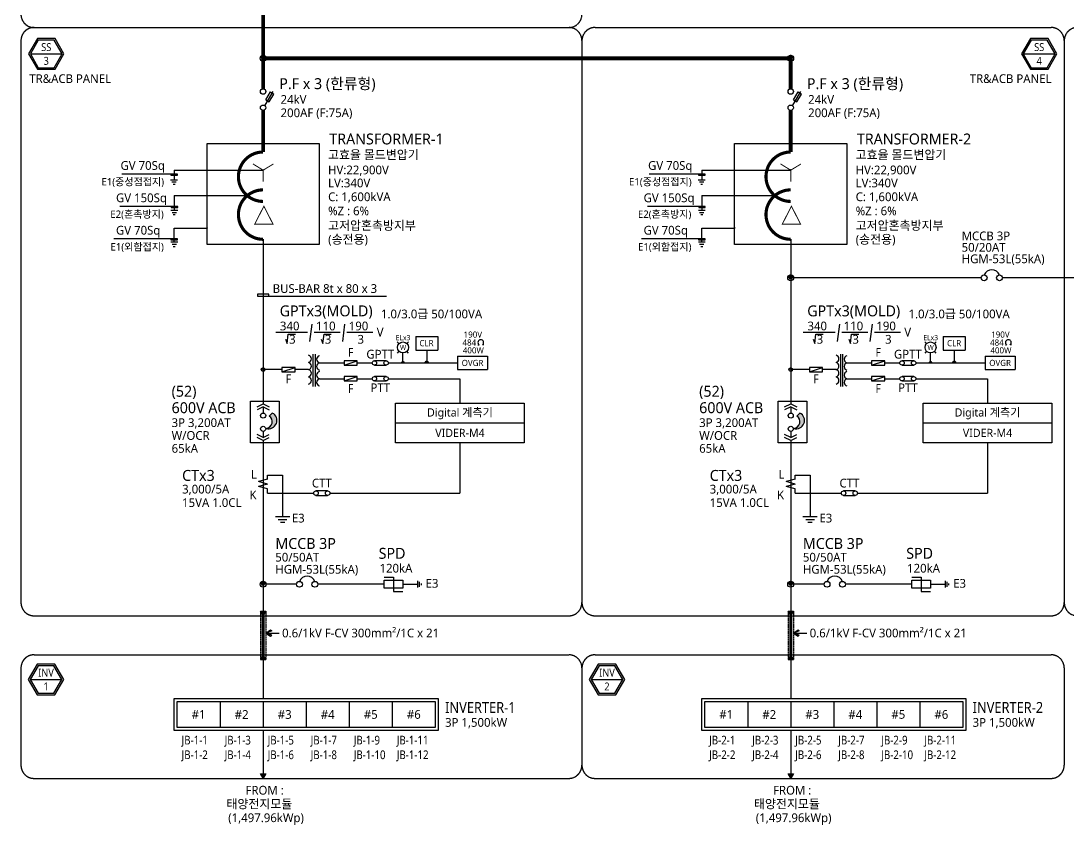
# Model space of a CAD drawing. Header units: millimetres. Extents: x 3366 to 637019, y 0 to 56757.
# Drawn here: x 225817 to 261743, y 2533 to 30112 of the extents above; entities that cross this region are included whole.
import ezdxf
from ezdxf.enums import TextEntityAlignment as Align

# ---------------------------------------------------------------- set-up
doc = ezdxf.new("R2010")
doc.units = ezdxf.units.MM
doc.linetypes.add('C4', pattern=[19, 16, -1, 1, -1])
doc.linetypes.add('LH2', pattern=[2.75, 2, -0.75])
for name, color, linetype in [('E-ELEC', 3, 'Continuous'), ('E-LINE', 4, 'Continuous'), ('E-TABL', 1, 'Continuous'), ('E-TEXT', 7, 'Continuous')]:
    doc.layers.add(name, color=color, linetype=linetype)
doc.styles.add('MG', font='malgun.ttf')

msp = doc.modelspace()

# ---------------------------------------------------------------- hatches: boundary and pattern name
at = {"layer": 'E-ELEC'}
for points in [[(234441.8, 16663.6), (234336.8, 16558.6, -0.7207592), (234231.8, 16138.8, 0.9260311)], [(252542.3, 16663.6), (252437.4, 16558.6, -0.7207592), (252332.4, 16138.8, 0.9260311)]]:
    msp.add_hatch(color=256, dxfattribs=at).paths.add_polyline_path(points)
at = {"layer": 'E-LINE'}
for points in [[(234128.6, 9710.7), (234037.6, 9868.2), (234219.5, 9868.2)], [(252229.1, 9710.7), (252138.2, 9868.2), (252320.1, 9868.2)], [(234128.6, 8370.8), (234037.6, 8213.3), (234219.5, 8213.3)], [(252229.1, 8370.8), (252138.2, 8213.3), (252320.1, 8213.3)], [(234128.6, 4133.5), (234037.6, 4291), (234219.5, 4291)], [(252229.1, 4133.5), (252138.2, 4291), (252320.1, 4291)]]:
    msp.add_hatch(color=256, dxfattribs=at).paths.add_polyline_path(points)

# ---------------------------------------------------------------- linework, layer by layer
at = {"color": 1}
for p, q in [((231189, 24856.6), (229275.9, 24856.6)), ((230965, 24856.2), (230965, 24824.3)), ((230965, 24824.3), (231189, 24824.3)), ((231189, 24824.3), (231189, 24856.6)), ((249289.5, 24856.6), (247376.5, 24856.6)), ((249065.6, 24856.2), (249065.6, 24824.3)), ((249065.6, 24824.3), (249289.5, 24824.3)), ((249289.5, 24824.3), (249289.5, 24856.6)), ((231195.4, 23747.1), (229214.3, 23747.1)), ((230971.5, 23746.7), (230971.5, 23714.8)), ((230971.5, 23714.8), (231195.4, 23714.8)), ((231195.4, 23714.8), (231195.4, 23747.1)), ((249296, 23747.1), (247314.8, 23747.1)), ((249072.1, 23746.7), (249072.1, 23714.8)), ((249072.1, 23714.8), (249296, 23714.8)), ((249296, 23714.8), (249296, 23747.1)), ((231189, 22635.2), (229006.7, 22635.2)), ((230965, 22634.7), (230965, 22602.8)), ((231189, 22602.8), (231189, 22635.2)), ((249289.5, 22635.2), (247107.3, 22635.2)), ((249065.6, 22634.7), (249065.6, 22602.8)), ((249289.5, 22602.8), (249289.5, 22635.2)), ((230965, 22602.8), (231189, 22602.8)), ((249065.6, 22602.8), (249289.5, 22602.8)), ((234320, 20739), (233934.2, 20739)), ((233934.2, 20739), (233934.2, 20672.4)), ((233934.2, 20672.4), (238363.3, 20672.4)), ((234320, 20676), (234320, 20739))]:
    msp.add_line(p, q, dxfattribs=at)
at = {"layer": 'E-ELEC'}
for p, q in [((234187.7, 27205.3), (234470.6, 27690.2)), ((234221.6, 27407.7), (234378.2, 27676.2)), ((252288.3, 27205.3), (252571.2, 27690.2)), ((252322.2, 27407.7), (252478.8, 27676.2)), ((234337.9, 27332), (234494.4, 27600.3)), ((252438.4, 27332), (252595, 27600.3)), ((235835.2, 18677.5), (235835.2, 17576.1)), ((235908.3, 18677.5), (235908.3, 17576.1)), ((253935.8, 18677.5), (253935.8, 17576.1)), ((254008.9, 18677.5), (254008.9, 17576.1)), ((233916.9, 16873.6), (234126.8, 16978.5)), ((234126.8, 16978.5), (234336.8, 16873.6)), ((252017.5, 16873.6), (252227.4, 16978.5)), ((252227.4, 16978.5), (252437.4, 16873.6)), ((234126.8, 16873.6), (233916.9, 16768.6)), ((234126.8, 16873.6), (234126.8, 16663.6)), ((234126.8, 16873.6), (234336.8, 16768.6)), ((234336.8, 16558.6), (234441.8, 16663.6)), ((252227.4, 16873.6), (252017.5, 16768.6)), ((252227.4, 16873.6), (252227.4, 16663.6)), ((252227.4, 16873.6), (252437.4, 16768.6)), ((252437.4, 16558.6), (252542.3, 16663.6)), ((234126.8, 15823.8), (233916.9, 15928.8)), ((234126.8, 15718.9), (233916.9, 15823.8)), ((234126.8, 16033.8), (234126.8, 15823.8)), ((234126.8, 15823.8), (234336.8, 15928.8)), ((234126.8, 15718.9), (234336.8, 15823.8)), ((252227.4, 15823.8), (252017.5, 15928.8)), ((252227.4, 15718.9), (252017.5, 15823.8)), ((252227.4, 16033.8), (252227.4, 15823.8)), ((252227.4, 15823.8), (252437.4, 15928.8)), ((252227.4, 15718.9), (252437.4, 15823.8)), ((235272.8, 10790.9), (234126.8, 10790.9)), ((238283.2, 10790.9), (236002.6, 10790.9)), ((238923.3, 10790.9), (239439.6, 10790.9)), ((239439.6, 10675.7), (239439.6, 10906)), ((239497.2, 10704.5), (239497.2, 10877.2)), ((239554.8, 10762.1), (239554.8, 10819.6)), ((253373.4, 10790.9), (252227.4, 10790.9)), ((256383.8, 10790.9), (254103.2, 10790.9)), ((257023.9, 10790.9), (257540.2, 10790.9)), ((257540.2, 10675.7), (257540.2, 10906)), ((257597.8, 10704.5), (257597.8, 10877.2)), ((257655.4, 10762.1), (257655.4, 10819.6)), ((231175.5, 6772.4), (240034.7, 6772.4)), ((249276.1, 6772.4), (258135.3, 6772.4))]:
    msp.add_line(p, q, dxfattribs=at)
at = {"layer": 'E-ELEC', "linetype": 'Continuous'}
for p, q in [((234378.2, 27676.2), (234495.1, 27600.5)), ((252478.8, 27676.2), (252595.7, 27600.5)), ((234222.1, 27407.5), (234338.1, 27332.4)), ((252322.7, 27407.5), (252438.7, 27332.4))]:
    msp.add_line(p, q, dxfattribs=at)
at = {"layer": 'E-ELEC', "color": 2}
for p, q in [((236901.4, 18459), (236901.4, 18307)), ((237357.4, 18459), (236901.4, 18459)), ((237357.4, 18307), (237357.4, 18459)), ((255002, 18459), (255002, 18307)), ((255458, 18459), (255002, 18459)), ((255458, 18307), (255458, 18459)), ((234767.1, 18227.5), (234767.1, 18075.5)), ((235223.1, 18227.5), (234767.1, 18227.5)), ((234767.1, 18075.5), (235223.1, 18075.5)), ((235223.1, 18075.5), (235223.1, 18227.5)), ((236901.4, 18307), (237357.4, 18307)), ((252867.7, 18227.5), (252867.7, 18075.5)), ((253323.7, 18227.5), (252867.7, 18227.5)), ((252867.7, 18075.5), (253323.7, 18075.5)), ((253323.7, 18075.5), (253323.7, 18227.5)), ((255002, 18307), (255458, 18307)), ((236901.4, 17915.5), (236901.4, 17763.5)), ((237357.4, 17915.5), (236901.4, 17915.5)), ((236901.4, 17763.5), (237357.4, 17763.5)), ((237357.4, 17763.5), (237357.4, 17915.5)), ((255002, 17915.5), (255002, 17763.5)), ((255458, 17915.5), (255002, 17915.5)), ((255002, 17763.5), (255458, 17763.5)), ((255458, 17763.5), (255458, 17915.5))]:
    msp.add_line(p, q, dxfattribs=at)
at = {"layer": 'E-ELEC', "color": 2, "linetype": 'Continuous'}
for p, q in [((236901.4, 18307), (237357.4, 18459)), ((255002, 18307), (255458, 18459)), ((234767.1, 18075.5), (235223.1, 18227.5)), ((252867.7, 18075.5), (253323.7, 18227.5)), ((236901.4, 17763.5), (237357.4, 17915.5)), ((255002, 17763.5), (255458, 17915.5))]:
    msp.add_line(p, q, dxfattribs=at)
at = {"layer": 'E-ELEC', "ltscale": 10}
for p, q in [((238283.2, 11034.7), (238603.2, 11034.7)), ((238603.2, 11034.7), (238603.2, 10547)), ((256383.8, 11034.7), (256703.8, 11034.7)), ((256703.8, 11034.7), (256703.8, 10547)), ((238603.2, 10547), (238923.3, 10547)), ((256703.8, 10547), (257023.9, 10547))]:
    msp.add_line(p, q, dxfattribs=at)
at = {"layer": 'E-ELEC', "elevation": 0}
for points in [[(234126.8, 25617.6, 107.7, 107.7, 1), (234126.8, 23921.2, 0, 0, 0)], [(252227.4, 25617.6, 107.7, 107.7, 1), (252227.4, 23921.2, 0, 0, 0)]]:
    msp.add_lwpolyline(points, format="xyseb", dxfattribs=at)
at = {"layer": 'E-ELEC', "const_width": 107.7, "elevation": 0}
for points in [[(234126.8, 22622.1, -1), (234126.8, 24318.6, -1)], [(252227.4, 22622.1, -1), (252227.4, 24318.6, -1)]]:
    msp.add_lwpolyline(points, format="xyb", dxfattribs=at)
at = {"layer": 'E-ELEC', "ltscale": 10, "elevation": 0}
for points in [[(238283.2, 10928.2), (238923.3, 10928.2), (238923.3, 10653.5), (238283.2, 10653.5)], [(256383.8, 10928.2), (257023.9, 10928.2), (257023.9, 10653.5), (256383.8, 10653.5)]]:
    msp.add_lwpolyline(points, close=True, dxfattribs=at)
at = {"layer": 'E-ELEC', "elevation": 0}
for points in [[(231075.5, 6872.4), (240134.7, 6872.4), (240134.7, 5781.1), (231075.5, 5781.1)], [(249176.1, 6872.4), (258235.3, 6872.4), (258235.3, 5781.1), (249176.1, 5781.1)]]:
    msp.add_lwpolyline(points, close=True, dxfattribs=at)
for points in [[(240034.7, 5881.1), (231175.5, 5881.1), (231175.5, 6772.4)], [(232652, 6772.4), (232652, 5881.1)], [(234128.6, 6772.4), (234128.6, 5881.1)], [(235605.1, 6772.4), (235605.1, 5881.1)], [(237081.6, 6772.4), (237081.6, 5881.1)], [(238558.1, 6772.4), (238558.1, 5881.1)], [(240034.7, 6772.4), (240034.7, 5881.1)], [(258135.3, 5881.1), (249276.1, 5881.1), (249276.1, 6772.4)], [(250752.6, 6772.4), (250752.6, 5881.1)], [(252229.1, 6772.4), (252229.1, 5881.1)], [(253705.7, 6772.4), (253705.7, 5881.1)], [(255182.2, 6772.4), (255182.2, 5881.1)], [(256658.7, 6772.4), (256658.7, 5881.1)], [(258135.3, 6772.4), (258135.3, 5881.1)]]:
    msp.add_lwpolyline(points, dxfattribs=at)
at = {"layer": 'E-ELEC'}
for centre, radius in [((234126.8, 28830.7), 100.8), ((234126.8, 28830.7), 40.3), ((252227.4, 28830.7), 100.8), ((252227.4, 28830.7), 40.3), ((234126.8, 27690.2), 92.4), ((252227.4, 27690.2), 92.4), ((234126.8, 27135.8), 92.4), ((252227.4, 27135.8), 92.4), ((252227.4, 21300.6), 100.8), ((252227.4, 21300.6), 40.3), ((258862.1, 21300.6), 100.3), ((259391.4, 21300.6), 100.3), ((234126.8, 18151.5), 53.5), ((252227.4, 18151.5), 53.5), ((234126.8, 16576.1), 87.5), ((252227.4, 16576.1), 87.5), ((234126.8, 16121.3), 87.5), ((252227.4, 16121.3), 87.5), ((234126.8, 10790.9), 100.8), ((234126.8, 10790.9), 40.3), ((235373.1, 10790.9), 100.3), ((235902.3, 10790.9), 100.3), ((252227.4, 10790.9), 100.8), ((252227.4, 10790.9), 40.3), ((253473.6, 10790.9), 100.3), ((254002.9, 10790.9), 100.3)]:
    msp.add_circle(centre, radius, dxfattribs=at)
for centre, radius, start, end in [((259126.7, 21288.8), 287.4, 22.9493, 157.0507), ((235655, 18522.1), 127.4, 284.17223, 75.82777), ((235655, 18275), 127.4, 284.17223, 75.82777), ((236088.6, 18506.5), 127.4, 104.17223, 255.82777), ((236088.6, 18259.4), 127.4, 104.17223, 255.82777), ((253755.5, 18522.1), 127.4, 284.17223, 75.82777), ((253755.5, 18275), 127.4, 284.17223, 75.82777), ((254189.2, 18506.5), 127.4, 104.17223, 255.82777), ((254189.2, 18259.4), 127.4, 104.17223, 255.82777), ((235655, 18027.9), 127.4, 284.17223, 75.82777), ((236088.6, 17963.1), 127.4, 104.17223, 255.82777), ((253755.5, 18027.9), 127.4, 284.17223, 75.82777), ((254189.2, 17963.1), 127.4, 104.17223, 255.82777), ((235655, 17780.8), 127.4, 284.17223, 75.82777), ((236088.6, 17716), 127.4, 104.17223, 255.82777), ((253755.5, 17780.8), 127.4, 284.17223, 75.82777), ((254189.2, 17716), 127.4, 104.17223, 255.82777), ((234316.6, 16409.3), 283.5, 252.5973, 63.79989), ((234214.3, 16366.2), 228.1, 274.39871, 57.52881), ((252417.2, 16409.3), 283.5, 252.5973, 63.79989), ((252314.9, 16366.2), 228.1, 274.39871, 57.52881), ((235637.7, 10779.1), 287.4, 22.9493, 157.0507), ((253738.3, 10779.1), 287.4, 22.9493, 157.0507)]:
    msp.add_arc(centre, radius, start, end, dxfattribs=at)
at = {"layer": 'E-LINE', "linetype": 'Continuous'}
for p, q in [((234126.8, 22622.1), (234126.8, 16978.5)), ((252227.4, 22622.1), (252227.4, 16978.5))]:
    msp.add_line(p, q, dxfattribs=at)
at = {"layer": 'E-LINE'}
for p, q in [((258761.8, 21300.6), (252227.4, 21300.6)), ((264808.2, 21300.6), (259491.6, 21300.6)), ((234126.8, 15718.9), (234128.6, 9710.7)), ((252227.4, 15718.9), (252229.1, 9710.7)), ((234128.6, 8213.3), (234128.6, 6872.4)), ((252229.1, 8213.3), (252229.1, 6872.4)), ((234128.6, 5781.1), (234128.6, 4133.5)), ((252229.1, 5781.1), (252229.1, 4133.5))]:
    msp.add_line(p, q, dxfattribs=at)
at = {"layer": 'E-LINE', "const_width": 130, "elevation": 0}
for points in [[(234126.8, 34849.6), (234126.8, 27782.6)], [(252227.4, 28830.7), (234126.8, 28830.7)], [(252227.4, 28830.7), (252227.4, 27782.6)], [(234126.8, 27043.4), (234126.8, 25617.6)], [(252227.4, 27043.4), (252227.4, 25617.6)]]:
    msp.add_lwpolyline(points, dxfattribs=at)
at = {"layer": 'E-LINE', "elevation": 0}
for points in [[(234128.6, 9710.7), (234037.6, 9868.2), (234219.5, 9868.2)], [(252229.1, 9710.7), (252138.2, 9868.2), (252320.1, 9868.2)], [(234128.6, 8370.8), (234037.6, 8213.3), (234219.5, 8213.3)], [(252229.1, 8370.8), (252138.2, 8213.3), (252320.1, 8213.3)], [(234128.6, 4133.5), (234037.6, 4291), (234219.5, 4291)], [(252229.1, 4133.5), (252138.2, 4291), (252320.1, 4291)]]:
    msp.add_lwpolyline(points, close=True, dxfattribs=at)
at = {"layer": 'E-LINE', "linetype": 'LH2', "const_width": 100, "elevation": 0, "flags": 128}
for points in [[(234128.6, 9710.7), (234128.6, 8370.8)], [(252229.1, 9710.7), (252229.1, 8370.8)]]:
    msp.add_lwpolyline(points, dxfattribs=at)
at = {"layer": 'E-LINE'}
for centre in [(234126.8, 18151.5), (252227.4, 18151.5)]:
    msp.add_circle(centre, 63, dxfattribs=at)
at = {"layer": 'E-TABL', "color": 1, "linetype": 'C4'}
for p, q in [((226267.3, 29886.6), (244614.3, 29886.6)), ((245514.3, 29886.6), (261162.3, 29886.6)), ((225817.3, 29436.6), (225817.3, 10160.7)), ((245064.3, 29436.6), (245064.3, 10160.7)), ((261612.3, 29436.6), (261612.3, 10160.7)), ((226267.3, 9710.7), (244614.3, 9710.7)), ((245514.3, 9710.7), (261162.3, 9710.7)), ((226267.3, 8370.8), (244614.3, 8370.8)), ((245514.3, 8370.8), (261162.3, 8370.8)), ((225817.3, 7920.8), (225817.3, 4583.5)), ((245064.3, 7920.8), (245064.3, 4583.5)), ((261612.3, 7920.8), (261612.3, 4583.5)), ((226267.3, 4133.5), (244614.3, 4133.5)), ((245514.3, 4133.5), (261162.3, 4133.5))]:
    msp.add_line(p, q, dxfattribs=at)
at = {"layer": 'E-TABL', "linetype": 'Continuous'}
for p, q in [((226141, 28979), (227230, 28979)), ((260208.4, 28979), (261297.4, 28979)), ((226132.6, 7523.8), (227221.6, 7523.8)), ((245379.7, 7523.8), (246468.6, 7523.8))]:
    msp.add_line(p, q, dxfattribs=at)
at = {"layer": 'E-TABL', "color": 0}
for p, q in [((231077, 24993.1), (234126.8, 24993.1)), ((249177.6, 24993.1), (252227.4, 24993.1)), ((231077, 24123.1), (233585.2, 24123.1)), ((249177.6, 24123.1), (251685.8, 24123.1))]:
    msp.add_line(p, q, dxfattribs=at)
at = {"layer": 'E-TABL', "linetype": 'LH2'}
for p, q in [((234037.6, 9868.2), (234037.6, 8213.3)), ((234219.5, 9868.2), (234219.5, 8213.3)), ((252138.2, 9868.2), (252138.2, 8213.3)), ((252320.1, 9868.2), (252320.1, 8213.3))]:
    msp.add_line(p, q, dxfattribs=at)
at = {"layer": 'E-TABL'}
for p, q in [((234219.5, 9119.5), (234675.3, 9119.5)), ((252320.1, 9119.5), (252775.9, 9119.5))]:
    msp.add_line(p, q, dxfattribs=at)
at = {"layer": 'E-TABL', "linetype": 'Continuous', "elevation": 0}
for points in [[(226413.3, 29450.5), (226141, 28979), (226413.3, 28507.5), (226957.7, 28507.5), (227230, 28979), (226957.7, 29450.5)], [(260480.7, 29450.5), (260208.4, 28979), (260480.7, 28507.5), (261025.1, 28507.5), (261297.4, 28979), (261025.1, 29450.5)], [(232202.3, 25907.1), (236051.4, 25907.1), (236051.4, 22444.8), (232202.3, 22444.8)], [(250302.9, 25907.1), (254152, 25907.1), (254152, 22444.8), (250302.9, 22444.8)], [(233698.3, 17068.6), (234675.7, 17068.6), (234675.7, 15646), (233698.3, 15646)], [(251798.9, 17068.6), (252776.3, 17068.6), (252776.3, 15646), (251798.9, 15646)], [(226404.9, 7995.3), (226132.6, 7523.8), (226404.9, 7052.2), (226949.3, 7052.2), (227221.6, 7523.8), (226949.3, 7995.3)], [(245651.9, 7995.3), (245379.7, 7523.8), (245651.9, 7052.2), (246196.4, 7052.2), (246468.6, 7523.8), (246196.4, 7995.3)]]:
    msp.add_lwpolyline(points, close=True, dxfattribs=at)
at = {"layer": 'E-TABL', "linetype": 'Continuous', "const_width": 32.3, "elevation": 0}
for points in [[(234126.8, 24993.1), (233773.4, 25210.5)], [(234478.6, 25206.1), (234126.8, 24993.1), (234126.8, 24596.8)], [(252227.4, 24993.1), (251874, 25210.5)], [(252579.2, 25206.1), (252227.4, 24993.1), (252227.4, 24596.8)]]:
    msp.add_lwpolyline(points, dxfattribs=at)
for points in [[(233837.7, 23143), (234152.1, 23756.6), (234466.4, 23143)], [(251938.3, 23143), (252252.7, 23756.6), (252567, 23143)]]:
    msp.add_lwpolyline(points, close=True, dxfattribs=at)
at = {"layer": 'E-TABL', "color": 0, "elevation": 0}
for points in [[(231077, 22519.4), (231077, 23002.3), (232202.3, 23002.3)], [(249177.6, 22519.4), (249177.6, 23002.3), (250302.9, 23002.3)]]:
    msp.add_lwpolyline(points, dxfattribs=at)
at = {"layer": 'E-TABL', "elevation": 0}
for points in [[(234422.7, 9192.5), (234219.5, 9119.5), (234384.9, 9230.3)], [(234219.5, 9119.5), (234384.9, 9008.6), (234422.7, 9046.4)], [(252523.3, 9192.5), (252320.1, 9119.5), (252485.5, 9230.3)], [(252320.1, 9119.5), (252485.5, 9008.6), (252523.3, 9046.4)]]:
    msp.add_lwpolyline(points, close=True, dxfattribs=at)
at = {"layer": 'E-TABL', "color": 1, "linetype": 'C4'}
for centre, start, end in [((226267.3, 30336.6), 180, 270), ((244614.3, 30336.6), 270, 0), ((226267.3, 29436.6), 90, 180), ((244614.3, 29436.6), 0, 90), ((245514.3, 29436.6), 90, 180), ((261162.3, 29436.6), 0, 90), ((262062.3, 29436.6), 90, 180), ((226267.3, 10160.7), 180, 270), ((244614.3, 10160.7), 270, 0), ((245514.3, 10160.7), 180, 270), ((261162.3, 10160.7), 270, 0), ((262062.3, 10160.7), 180, 270), ((226267.3, 7920.8), 90, 180), ((244614.3, 7920.8), 0, 90), ((245514.3, 7920.8), 90, 180), ((261162.3, 7920.8), 0, 90), ((226267.3, 4583.5), 180, 270), ((244614.3, 4583.5), 270, 0), ((245514.3, 4583.5), 180, 270), ((261162.3, 4583.5), 270, 0)]:
    msp.add_arc(centre, 450, start, end, dxfattribs=at)
at = {"layer": 'E-TEXT'}
for p, q in [((231077, 24993.1), (231077, 24655.1)), ((249177.6, 24993.1), (249177.6, 24655.1)), ((231190.5, 24655.1), (230952.7, 24655.1)), ((231146.5, 24579), (230996.7, 24579)), ((231103.2, 24503.9), (231040, 24503.9)), ((249291, 24655.1), (249053.3, 24655.1)), ((249247.1, 24579), (249097.2, 24579)), ((249203.7, 24503.9), (249140.6, 24503.9)), ((231077, 24123.1), (231077, 23608.2)), ((249177.6, 24123.1), (249177.6, 23608.2)), ((231195.9, 23608.2), (230958.1, 23608.2)), ((231151.9, 23532.1), (231002.1, 23532.1)), ((231108.6, 23457), (231045.4, 23457)), ((249296.5, 23608.2), (249058.7, 23608.2)), ((249252.5, 23532.1), (249102.7, 23532.1)), ((249209.2, 23457), (249146, 23457)), ((231195.9, 22519.4), (230958.1, 22519.4)), ((231151.9, 22443.2), (231002.1, 22443.2)), ((231108.6, 22368.2), (231045.4, 22368.2)), ((249296.5, 22519.4), (249058.7, 22519.4)), ((249252.5, 22443.2), (249102.7, 22443.2)), ((249209.2, 22368.2), (249146, 22368.2)), ((234559.3, 19434.4), (235646.8, 19434.4)), ((235795.5, 19711.2), (235722.6, 19113.9)), ((235877.1, 19434.4), (236768.8, 19434.4)), ((236917.5, 19711.2), (236844.6, 19113.9)), ((236999.2, 19434.4), (237890.8, 19434.4)), ((252659.9, 19434.4), (253747.4, 19434.4)), ((253896.1, 19711.2), (253823.2, 19113.9)), ((253977.7, 19434.4), (254869.4, 19434.4)), ((255018.1, 19711.2), (254945.2, 19113.9)), ((255099.7, 19434.4), (255991.4, 19434.4)), ((239361, 19285), (239361, 18823.5)), ((239361, 19285), (240116.1, 19285)), ((240116.1, 19285), (240116.1, 18823.5)), ((257461.6, 19285), (257461.6, 18823.5)), ((257461.6, 19285), (258216.7, 19285)), ((258216.7, 19285), (258216.7, 18823.5)), ((238923.4, 18383), (238923.4, 18724.7)), ((239361, 18823.5), (240116.1, 18823.5)), ((239738.5, 18823.5), (239738.5, 18383)), ((241490.5, 19002.6), (241535.9, 19002.6)), ((241697.1, 19002.6), (241651.8, 19002.6)), ((257024, 18383), (257024, 18724.7)), ((257461.6, 18823.5), (258216.7, 18823.5)), ((257839.1, 18823.5), (257839.1, 18383)), ((259591.1, 19002.6), (259636.4, 19002.6)), ((259797.7, 19002.6), (259752.4, 19002.6)), ((236057.4, 18383), (236901.4, 18383)), ((237357.4, 18383), (237869.9, 18383)), ((238346.6, 18459), (237945.9, 18459)), ((238422.6, 18383), (240798.7, 18383)), ((240798.7, 18613.7), (240798.7, 18152.2)), ((240798.7, 18613.7), (241824.5, 18613.7)), ((241824.5, 18613.7), (241824.5, 18152.2)), ((254158, 18383), (255002, 18383)), ((255458, 18383), (255970.5, 18383)), ((256447.2, 18459), (256046.5, 18459)), ((256523.2, 18383), (258899.3, 18383)), ((258899.3, 18613.7), (258899.3, 18152.2)), ((258899.3, 18613.7), (259925.1, 18613.7)), ((259925.1, 18613.7), (259925.1, 18152.2)), ((234767.1, 18151.5), (234126.8, 18151.5)), ((235686.1, 18151.5), (235223.1, 18151.5)), ((237945.9, 18307), (238346.6, 18307)), ((240798.7, 18152.2), (241824.5, 18152.2)), ((252867.7, 18151.5), (252227.4, 18151.5)), ((253786.7, 18151.5), (253323.7, 18151.5)), ((256046.5, 18307), (256447.2, 18307)), ((258899.3, 18152.2), (259925.1, 18152.2)), ((236057.4, 17839.5), (236901.4, 17839.5)), ((237357.4, 17839.5), (237869.9, 17839.5)), ((238346.6, 17915.5), (237945.9, 17915.5)), ((237945.9, 17763.5), (238346.6, 17763.5)), ((238422.6, 17839.5), (240880.3, 17839.5)), ((240880.3, 17839.5), (240880.3, 16997.4)), ((254158, 17839.5), (255002, 17839.5)), ((255458, 17839.5), (255970.5, 17839.5)), ((256447.2, 17915.5), (256046.5, 17915.5)), ((256046.5, 17763.5), (256447.2, 17763.5)), ((256523.2, 17839.5), (258980.9, 17839.5)), ((258980.9, 17839.5), (258980.9, 16997.4)), ((240880.3, 15645.1), (240880.3, 13916.2)), ((258980.9, 15645.1), (258980.9, 13916.2)), ((234280.8, 14398), (233972.9, 14313.5)), ((234280.8, 14398), (234280.8, 14533.8)), ((234280.8, 14533.8), (234792.7, 14533.8)), ((234792.7, 14533.8), (234792.7, 13112.1)), ((252381.4, 14398), (252073.5, 14313.5)), ((252381.4, 14398), (252381.4, 14533.8)), ((252381.4, 14533.8), (252893.3, 14533.8)), ((252893.3, 14533.8), (252893.3, 13112.1)), ((234280.8, 14229), (233972.9, 14313.5)), ((234280.8, 14229), (233972.9, 14144.5)), ((234280.8, 14060.1), (233972.9, 14144.5)), ((234280.8, 13916.2), (234280.8, 14060.1)), ((252381.4, 14229), (252073.5, 14313.5)), ((252381.4, 14229), (252073.5, 14144.5)), ((252381.4, 14060.1), (252073.5, 14144.5)), ((252381.4, 13916.2), (252381.4, 14060.1)), ((236340.5, 13992.2), (235939.8, 13992.2)), ((235939.8, 13840.2), (236340.5, 13840.2)), ((254441.1, 13992.2), (254040.4, 13992.2)), ((254040.4, 13840.2), (254441.1, 13840.2)), ((234547.1, 13112.1), (235038.3, 13112.1)), ((234645.4, 13015.8), (234940.1, 13015.8)), ((252647.7, 13112.1), (253138.9, 13112.1)), ((252745.9, 13015.8), (253040.6, 13015.8)), ((234719, 12919.5), (234866.4, 12919.5)), ((252819.6, 12919.5), (252967, 12919.5))]:
    msp.add_line(p, q, dxfattribs=at)
at = {"layer": 'E-TEXT', "linetype": 'Continuous'}
for p, q in [((238787.5, 19043.8), (238724, 19105.3)), ((239119, 19105.3), (239057.4, 19045.7)), ((256888.1, 19043.8), (256824.6, 19105.3)), ((257219.6, 19105.3), (257158, 19045.7)), ((238786.7, 18783.4), (238724, 18722.6)), ((239119, 18722.6), (239058.2, 18781.5)), ((256887.3, 18783.4), (256824.6, 18722.6)), ((257219.6, 18722.6), (257158.8, 18781.5)), ((234280.8, 13916.2), (235863.8, 13916.2)), ((236416.5, 13916.2), (240880.3, 13916.2)), ((252381.4, 13916.2), (253964.4, 13916.2)), ((254517.1, 13916.2), (258980.9, 13916.2))]:
    msp.add_line(p, q, dxfattribs=at)
at = {"layer": 'E-TEXT', "linetype": 'Continuous', "elevation": 0}
for points in [[(226382.2, 29504.4), (226078.8, 28979), (226382.2, 28453.6), (226988.8, 28453.6), (227292.2, 28979), (226988.8, 29504.4)], [(260449.6, 29504.4), (260146.2, 28979), (260449.6, 28453.6), (261056.2, 28453.6), (261359.6, 28979), (261056.2, 29504.4)], [(226373.8, 8049.1), (226070.4, 7523.8), (226373.8, 6998.4), (226980.4, 6998.4), (227283.7, 7523.8), (226980.4, 8049.1)], [(245620.8, 8049.1), (245317.5, 7523.8), (245620.8, 6998.4), (246227.5, 6998.4), (246530.8, 7523.8), (246227.5, 8049.1)]]:
    msp.add_lwpolyline(points, close=True, dxfattribs=at)
for points in [[(234187.2, 28830.7, 120.6, 120.6, 1), (234066.5, 28830.7, 0, 0, 0)], [(252287.7, 28830.7, 120.6, 120.6, 1), (252167.1, 28830.7, 0, 0, 0)], [(252287.7, 21300.6, 120.6, 120.6, 1), (252167.1, 21300.6, 0, 0, 0)], [(234187.2, 10790.9, 120.6, 120.6, 1), (234066.5, 10790.9, 0, 0, 0)], [(252287.7, 10790.9, 120.6, 120.6, 1), (252167.1, 10790.9, 0, 0, 0)]]:
    msp.add_lwpolyline(points, format="xyseb", dxfattribs=at)
at = {"layer": 'E-TEXT', "elevation": 0}
for points in [[(234144.9, 24993.1, 36.2, 36.2, 1), (234108.7, 24993.1, 0, 0, 0)], [(252245.5, 24993.1, 36.2, 36.2, 1), (252209.3, 24993.1, 0, 0, 0)]]:
    msp.add_lwpolyline(points, format="xyseb", dxfattribs=at)
for points, const_width in [([(233603.3, 24123.1, 1), (233567.1, 24123.1, 1)], 36.2), ([(251703.9, 24123.1, 1), (251667.7, 24123.1, 1)], 36.2), ([(232220.4, 23002.3, 1), (232184.2, 23002.3, 1)], 36.2), ([(250320.9, 23002.3, 1), (250284.8, 23002.3, 1)], 36.2), ([(238890.1, 18383, -1), (238956.7, 18383, -1)], 66.7), ([(239778.5, 18383, 1), (239698.5, 18383)], 80), ([(256990.6, 18383, -1), (257057.3, 18383, -1)], 66.7), ([(257879.1, 18383, 1), (257799.1, 18383)], 80), ([(234166.8, 18151.5, 1), (234086.8, 18151.5)], 80), ([(252267.4, 18151.5, 1), (252187.4, 18151.5)], 80)]:
    msp.add_lwpolyline(points, format="xyb", dxfattribs=dict(at, const_width=const_width))
for points in [[(234897.5, 19195.4), (234950, 19049.7), (234990.8, 19364.4), (235238.6, 19364.4)], [(236122.1, 19195.4), (236174.6, 19049.7), (236215.4, 19364.4), (236463.2, 19364.4)], [(252998.1, 19195.4), (253050.6, 19049.7), (253091.4, 19364.4), (253339.2, 19364.4)], [(254222.7, 19195.4), (254275.2, 19049.7), (254316, 19364.4), (254563.8, 19364.4)], [(243087.8, 16997.4), (243087.8, 15645.1), (238672.7, 15645.1), (238672.7, 16997.4)], [(238672.7, 16997.4), (243087.8, 16997.4)], [(261188.4, 16997.4), (261188.4, 15645.1), (256773.3, 15645.1), (256773.3, 16997.4)], [(256773.3, 16997.4), (261188.4, 16997.4)], [(243087.8, 16321.3), (238672.7, 16321.3)], [(261188.4, 16321.3), (256773.3, 16321.3)]]:
    msp.add_lwpolyline(points, dxfattribs=at)
at = {"layer": 'E-TEXT', "linetype": 'Continuous'}
for centre in [(238923.4, 18913.2), (257024, 18913.2)]:
    msp.add_circle(centre, 188.5, dxfattribs=at)
at = {"layer": 'E-TEXT'}
for centre in [(237945.9, 18383), (238346.6, 18383), (256046.5, 18383), (256447.2, 18383), (237945.9, 17839.5), (238346.6, 17839.5), (256046.5, 17839.5), (256447.2, 17839.5), (235939.8, 13916.2), (236340.5, 13916.2), (254040.4, 13916.2), (254441.1, 13916.2)]:
    msp.add_circle(centre, 76, dxfattribs=at)
for centre in [(241593.8, 19081.4), (259694.4, 19081.4)]:
    msp.add_arc(centre, 97.8, 306.33604, 233.66396, dxfattribs=at)

# ---------------------------------------------------------------- texts
at = {"style": 'MG'}
for s, p in [('GV 70Sq', (229232.5, 25005.1)), ('GV 70Sq', (247333.1, 25005.1)), ('GV 150Sq', (229079.4, 23895.6)), ('GV 150Sq', (247180, 23895.6)), ('GV 70Sq', (229078.4, 22783.6)), ('GV 70Sq', (247179, 22783.6)), ('BUS-BAR 8t x 80 x 3', (234455.7, 20783.5))]:
    msp.add_text(s, height=300, dxfattribs=at).set_placement(p)
at = {"layer": 'E-ELEC', "style": 'MG'}
for s, p in [('고효율 몰드변압기', (236353.2, 25370.8)), ('고효율 몰드변압기', (254453.8, 25370.8)), ('C: 1,600kVA', (236355.8, 23931.1)), ('C: 1,600kVA', (254456.4, 23931.1))]:
    msp.add_text(s, height=300, dxfattribs=at).set_placement(p)
for p in [(240880.3, 15983.2), (258980.9, 15983.2)]:
    msp.add_text('VIDER-M4', height=280, dxfattribs=at).set_placement(p, align=Align.MIDDLE)
at = {"layer": 'E-LINE', "style": 'MG'}
for s, p in [('P.F x 3 (한류형)', (234681, 27774)), ('P.F x 3 (한류형)', (252781.6, 27774)), ('TRANSFORMER-1', (236398.2, 25875.7)), ('TRANSFORMER-2', (254498.8, 25875.7)), ('(52)', (230986.8, 17223.3)), ('(52)', (249087.4, 17223.3)), ('600V ACB', (230986.8, 16659.2)), ('600V ACB', (249087.4, 16659.2)), ('CTx3', (231347.2, 14337.1)), ('CTx3', (249447.8, 14337.1)), ('MCCB 3P', (234544.2, 12001.4)), ('MCCB 3P', (252644.8, 12001.4)), ('SPD', (238090.3, 11664.8)), ('SPD', (256190.9, 11664.8))]:
    msp.add_text(s, height=375, dxfattribs=at).set_placement(p)
for s, height, p in [('GPTx3(MOLD)', 375, (236288.8, 20128.7)), ('GPTx3(MOLD)', 375, (254389.4, 20128.7)), ('Digital 계측기', 280, (240880.3, 16659.4)), ('Digital 계측기', 280, (258980.9, 16659.4))]:
    msp.add_text(s, height=height, dxfattribs=at).set_placement(p, align=Align.MIDDLE)
at = {"layer": 'E-LINE', "style": 'MG', "width": 0.9}
for s, p in [('INVERTER-1', (240368.5, 6378.2)), ('INVERTER-2', (258469.1, 6378.2))]:
    msp.add_text(s, height=375, dxfattribs=at).set_placement(p)
at = {"layer": 'E-TEXT', "linetype": 'Continuous', "style": 'MG', "width": 0.9}
for s, p in [('SS', (226685.5, 29214.8)), ('SS', (260752.9, 29214.8)), ('3', (226685.5, 28743.2)), ('4', (260752.9, 28743.2)), ('INV', (226677.1, 7759.5)), ('INV', (245924.1, 7759.5)), ('1', (226677.1, 7288)), ('2', (245924.1, 7288))]:
    msp.add_text(s, height=270, dxfattribs=at).set_placement(p, align=Align.MIDDLE)
at = {"layer": 'E-TEXT', "linetype": 'Continuous', "style": 'MG'}
for s, p in [('TR&ACB PANEL', (226105.6, 27982.8)), ('TR&ACB PANEL', (258371.2, 27982.8)), ('MCCB 3P', (258092.2, 22589)), ('50/20AT', (258092.2, 22197.6)), ('HGM-53L(55kA)', (258092.2, 21803.1)), ('1.0/3.0급 50/100VA', (238167.8, 19912.1)), ('1.0/3.0급 50/100VA', (256268.4, 19912.1)), ('3P 3,200AT', (230986.8, 16184.4)), ('3P 3,200AT', (249087.4, 16184.4)), ('W/OCR', (230986.8, 15743.9)), ('W/OCR', (249087.4, 15743.9)), ('65kA', (230986.8, 15301.9)), ('65kA', (249087.4, 15301.9)), ('3,000/5A', (231347.2, 13904.6)), ('3,000/5A', (249447.8, 13904.6)), ('15VA 1.0CL', (231347.2, 13442.1)), ('15VA 1.0CL', (249447.8, 13442.1)), ('E3', (235112.2, 12911.1)), ('E3', (253212.8, 12911.1)), ('50/50AT', (234544.2, 11568.9)), ('50/50AT', (252644.8, 11568.9)), ('HGM-53L(55kA)', (234544.2, 11154.5)), ('HGM-53L(55kA)', (252644.8, 11154.5)), ('3P 1,500kW', (240368.5, 5903.5)), ('3P 1,500kW', (258469.1, 5903.5))]:
    msp.add_text(s, height=300, dxfattribs=at).set_placement(p)
at = {"layer": 'E-TEXT', "style": 'MG'}
for s, p in [('24kV', (234724.9, 27269.1)), ('24kV', (252825.5, 27269.1)), ('200AF (F:75A)', (234724.9, 26812)), ('200AF (F:75A)', (252825.5, 26812)), ('HV:22,900V', (236353.7, 24851.4)), ('HV:22,900V', (254454.3, 24851.4)), ('LV:340V', (236353.7, 24405.6)), ('LV:340V', (254454.3, 24405.6)), ('%%%Z : 6%%%', (236355.8, 23446.1)), ('%%%Z : 6%%%', (254456.4, 23446.1)), ('고저압혼촉방지부', (236355.8, 22944.7)), ('고저압혼촉방지부', (254456.4, 22944.7)), ('(송전용)', (236357.8, 22470.2)), ('(송전용)', (254458.4, 22470.2)), ('340', (234702.6, 19499.9)), ('110', (235942.5, 19499.9)), ('190', (237064.5, 19499.9)), ('340', (252803.2, 19499.9)), ('110', (254043, 19499.9)), ('190', (255165.1, 19499.9)), ('V', (238023.2, 19288.7)), ('V', (256123.8, 19288.7)), ('3', (235018.2, 19042.7)), ('3', (236242.8, 19042.7)), ('3', (237364.8, 19042.7)), ('3', (253118.8, 19042.7)), ('3', (254343.4, 19042.7)), ('3', (255465.4, 19042.7)), ('120kA', (238119.2, 11191.3)), ('120kA', (256219.8, 11191.3)), ('E3', (239701.6, 10673.4)), ('E3', (257802.2, 10673.4)), ('0.6/1kV F-CV 300mm²/1C x 21', (234776.9, 8969.6)), ('0.6/1kV F-CV 300mm²/1C x 21', (252877.5, 8969.6)), ('FROM :', (233521.7, 3577.4)), ('FROM :', (251622.2, 3577.4)), ('태양전지모듈', (232867.6, 3105.6)), ('태양전지모듈', (250968.2, 3105.6)), ('(1,497.96kWp)', (232928.7, 2633.7)), ('(1,497.96kWp)', (251029.3, 2633.7))]:
    msp.add_text(s, height=300, dxfattribs=at).set_placement(p)
for s, height, p in [('E1(중성점접지)', 252, (229653.7, 24468.7)), ('E1(중성점접지)', 252, (247754.3, 24468.7)), ('E2(혼촉방지)', 252, (229801, 23358.2)), ('E2(혼촉방지)', 252, (247901.6, 23358.2)), ('E1(외함접지)', 252, (229805.1, 22238.2)), ('E1(외함접지)', 252, (247905.7, 22238.2)), ('ELx3', 174.8, (238928.5, 19161)), ('CLR', 209.76, (239733.2, 18955.7)), ('ELx3', 174.8, (257029.1, 19161)), ('CLR', 209.76, (257833.8, 18955.7)), ('W', 174.8, (238928.5, 18827.2)), ('W', 174.8, (257029.1, 18827.2))]:
    msp.add_text(s, height=height, dxfattribs=at).set_placement(p, align=Align.CENTER)
for s, height, p in [('190V', 209.76, (241321.8, 19355.2)), ('190V', 209.76, (259422.4, 19355.2)), ('GPTT', 300, (238146.2, 18682.2)), ('400W', 209.76, (241339.2, 18814.3)), ('GPTT', 300, (256246.8, 18682.2)), ('400W', 209.76, (259439.8, 18814.3)), ('OVGR', 209.76, (241311.6, 18383)), ('OVGR', 209.76, (259412.2, 18383)), ('PTT', 300, (238146.2, 17530.3)), ('PTT', 300, (256246.8, 17530.3)), ('CTT', 300, (236140.2, 14261.9)), ('CTT', 300, (254240.7, 14261.9))]:
    msp.add_text(s, height=height, dxfattribs=at).set_placement(p, align=Align.MIDDLE)
at = {"layer": 'E-TEXT', "color": 3, "style": 'MG'}
for p in [(241201, 19080.8), (259301.6, 19080.8)]:
    msp.add_text('484', height=209.76, dxfattribs=at).set_placement(p, align=Align.MIDDLE)
at = {"layer": 'E-TEXT', "style": 'MG', "width": 0.9}
for p in [(237129.4, 18743.4), (255230, 18743.4), (234995.1, 17836.1), (253095.7, 17836.1), (237129.3, 17504.6), (255229.9, 17504.6)]:
    msp.add_text('F', height=300, dxfattribs=at).set_placement(p, align=Align.MIDDLE)
at = {"layer": 'E-TEXT', "style": 'MG'}
for s, p in [('L', (233911.5, 14411.8)), ('L', (252012.1, 14411.8)), ('K', (233898.5, 13706.5)), ('K', (251999.1, 13706.5))]:
    msp.add_text(s, height=300, dxfattribs=at).set_placement(p, align=Align.RIGHT)
at = {"layer": 'E-TEXT', "linetype": 'Continuous', "style": 'MG'}
for s, p in [('#1', (231913.8, 6326.7)), ('#2', (233390.3, 6326.7)), ('#3', (234866.8, 6326.7)), ('#4', (236343.3, 6326.7)), ('#5', (237819.9, 6326.7)), ('#6', (239296.4, 6326.7)), ('#1', (250014.4, 6326.7)), ('#2', (251490.9, 6326.7)), ('#3', (252967.4, 6326.7)), ('#4', (254443.9, 6326.7)), ('#5', (255920.5, 6326.7)), ('#6', (257397, 6326.7))]:
    msp.add_text(s, height=300, dxfattribs=at).set_placement(p, align=Align.MIDDLE)
at = {"layer": 'E-TEXT', "linetype": 'Continuous', "style": 'MG', "width": 0.85}
for s, p in [('JB-1-1', (231329.3, 5295.7)), ('JB-1-3', (232805.8, 5295.7)), ('JB-1-5', (234282.3, 5295.7)), ('JB-1-7', (235758.9, 5295.7)), ('JB-1-9', (237235.4, 5295.7)), ('JB-1-11', (238711.9, 5295.7)), ('JB-2-1', (249429.9, 5295.7)), ('JB-2-3', (250906.4, 5295.7)), ('JB-2-5', (252382.9, 5295.7)), ('JB-2-7', (253859.4, 5295.7)), ('JB-2-9', (255336, 5295.7)), ('JB-2-11', (256812.5, 5295.7)), ('JB-1-2', (231329.3, 4793.7)), ('JB-1-4', (232805.8, 4793.7)), ('JB-1-6', (234282.3, 4793.7)), ('JB-1-8', (235758.9, 4793.7)), ('JB-1-10', (237235.4, 4793.7)), ('JB-1-12', (238711.9, 4793.7)), ('JB-2-2', (249429.9, 4793.7)), ('JB-2-4', (250906.4, 4793.7)), ('JB-2-6', (252382.9, 4793.7)), ('JB-2-8', (253859.4, 4793.7)), ('JB-2-10', (255336, 4793.7)), ('JB-2-12', (256812.5, 4793.7))]:
    msp.add_text(s, height=300, dxfattribs=at).set_placement(p)

doc.saveas('drawing.dxf')
